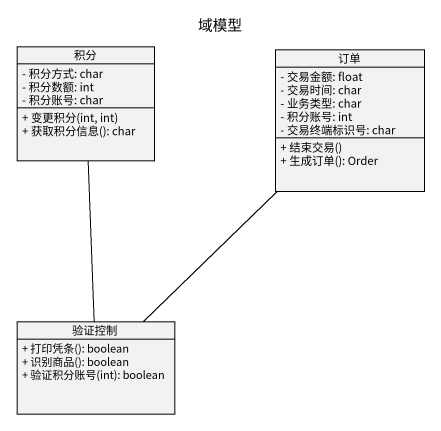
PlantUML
@startuml
title 域模型
hide circle
hide empty members
skinparam classAttributeIconSize 0
class 积分 {
  - 积分方式: char
  - 积分数额: int
  - 积分账号: char
  + 变更积分(int, int)
  + 获取积分信息(): char
}
class 订单 {
  - 交易金额: float
  - 交易时间: char
  - 业务类型: char
  - 积分账号: int
  - 交易终端标识号: char
  + 结束交易()
  + 生成订单(): Order
}
class 验证控制 {
  + 打印凭条(): boolean
  + 识别商品(): boolean
  + 验证积分账号(int): boolean
}
验证控制 -up- 积分
验证控制 -up- 订单
@enduml
